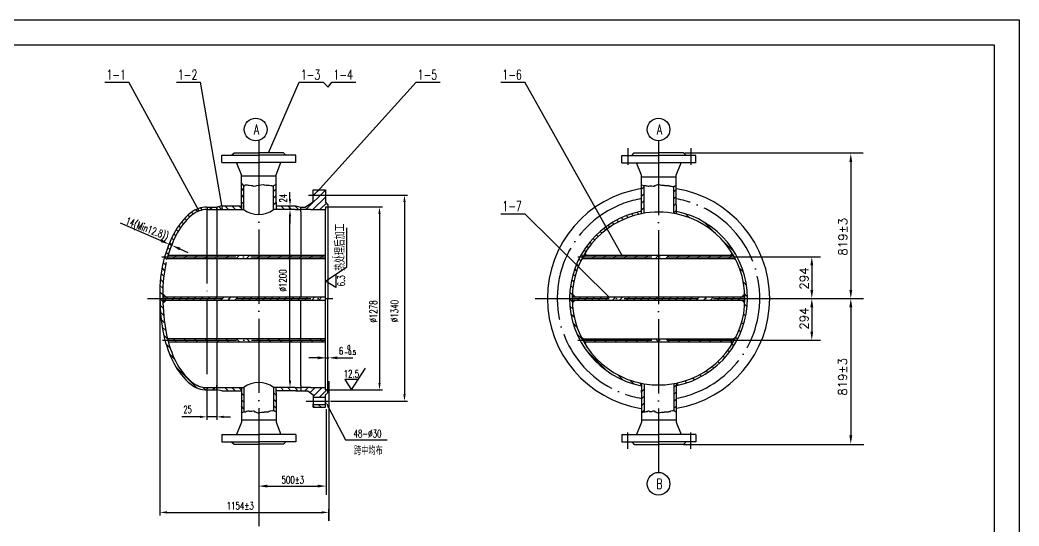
# Model space of a CAD drawing. Extents: x -955 to 1252, y 69 to 1417.
# Drawn here: x -29.2 to 375.3, y 458.2 to 663 of the extents above; entities that cross this region are included whole.
import ezdxf
from ezdxf.enums import TextEntityAlignment as Align

# ---------------------------------------------------------------- set-up
doc = ezdxf.new("R2010")
doc.units = 0
doc.header["$MEASUREMENT"] = 0
doc.linetypes.add('DASHDOT-M', pattern=[36, 30, -3, 0, -3])
doc.layers.get('0').update_dxf_attribs({"linetype": 'CONTINUOUS'})
for name, color, linetype in [('CDR_DWG1', 4, 'CONTINUOUS'), ('CDR_DWG2', 2, 'CONTINUOUS'), ('CDR_DWG3', 1, 'DASHDOT-M')]:
    doc.layers.add(name, color=color, linetype=linetype)
doc.styles.add('HZ', font='romans', dxfattribs={"width": 0.7, "bigfont": 'hz'})

# ---------------------------------------------------------------- blocks, each defined once
blk = doc.blocks.new('*X79')
for p, q in [((127.49, 237.37), (126.05, 238.82)), ((130.32, 237.37), (128.88, 238.82)), ((133.14, 237.38), (131.7, 238.82)), ((124.66, 237.37), (124.08, 237.96))]:
    blk.add_line(p, q)
blk = doc.blocks.new('*X87')
at = {"color": 0}
for p, q in [((82.46, 209.74), (83.78, 211.06)), ((86.7, 209.74), (88.02, 211.06)), ((90.94, 209.74), (92.27, 211.06)), ((95.18, 209.74), (96.51, 211.06)), ((99.43, 209.74), (100.75, 211.06)), ((103.67, 209.74), (104.99, 211.06)), ((107.91, 209.74), (109.24, 211.06)), ((112.16, 209.74), (113.48, 211.06)), ((116.4, 209.74), (117.72, 211.06)), ((120.64, 209.74), (121.96, 211.06)), ((124.88, 209.74), (126.21, 211.06)), ((129.13, 209.74), (130.45, 211.06)), ((133.37, 209.74), (134.69, 211.06)), ((137.61, 209.74), (138.93, 211.06)), ((141.85, 209.74), (143.18, 211.06))]:
    blk.add_line(p, q, dxfattribs=at)
blk = doc.blocks.new('*X73')
for p, q in [((79.09, 200.71), (80.41, 202.04)), ((81.92, 200.71), (83.24, 202.04)), ((84.75, 200.71), (86.07, 202.04)), ((87.58, 200.71), (88.9, 202.04)), ((90.4, 200.71), (91.73, 202.04)), ((93.23, 200.71), (94.56, 202.04)), ((96.06, 200.71), (97.38, 202.04)), ((98.89, 200.71), (100.21, 202.04)), ((101.72, 200.71), (103.04, 202.04)), ((104.55, 200.71), (105.87, 202.04)), ((107.37, 200.71), (108.7, 202.04)), ((110.2, 200.71), (111.53, 202.04)), ((113.03, 200.71), (114.35, 202.04)), ((115.86, 200.71), (117.18, 202.04)), ((118.69, 200.71), (120.01, 202.04)), ((121.52, 200.71), (122.84, 202.04)), ((124.34, 200.71), (125.67, 202.04)), ((127.17, 200.71), (128.5, 202.04)), ((130, 200.71), (131.33, 202.04)), ((132.83, 200.71), (134.15, 202.04)), ((135.66, 200.71), (136.98, 202.04)), ((138.49, 200.71), (139.81, 202.04)), ((141.32, 200.71), (142.64, 202.04))]:
    blk.add_line(p, q)
blk = doc.blocks.new('*X76')
for p, q in [((124.45, 164.05), (124.05, 164.45)), ((127.28, 164.05), (125.95, 165.37)), ((130.11, 164.05), (128.78, 165.37)), ((132.93, 164.05), (131.61, 165.37))]:
    blk.add_line(p, q)
blk = doc.blocks.new('*X70')
for p, q in [((17.21, 35.82), (16.37, 36.66)), ((10.75, 31.67), (10.02, 32.41)), ((12.09, 32.99), (11.36, 33.72)), ((13.53, 34.2), (12.8, 34.93)), ((15.2, 35.18), (14.44, 35.94)), ((8.38, 28.74), (7.61, 29.51)), ((9.52, 30.26), (8.77, 31.01)), ((5.56, 23.6), (4.72, 24.44)), ((6.41, 25.41), (5.6, 26.22)), ((7.34, 27.13), (6.55, 27.92)), ((4.05, 19.81), (3.16, 20.71)), ((4.78, 21.74), (3.91, 22.61)), ((2.81, 15.75), (1.85, 16.71)), ((3.4, 17.82), (2.47, 18.74)), ((1.88, 11.38), (0.85, 12.41)), ((2.3, 13.61), (1.31, 14.6)), ((1.54, 9.07), (0.47, 10.14)), ((1.16, 4.14), (0, 5.3)), ((1.29, 6.66), (0.18, 7.77)), ((1.15, 1.5), (-0.07, 2.72)), ((1.21, -1.21), (0, 0)), ((1.31, -3.96), (0.05, -2.7)), ((1.52, -6.82), (0.21, -5.52)), ((1.86, -9.82), (0.5, -8.45)), ((2.36, -12.97), (0.93, -11.54)), ((3.07, -16.32), (1.54, -14.8)), ((4.17, -20.08), (2.43, -18.34)), ((5.95, -24.51), (3.85, -22.41)), ((14.97, -36.18), (6.32, -27.53)), ((18.42, -36.98), (17.28, -35.84))]:
    blk.add_line(p, q)
blk = doc.blocks.new('*X68')
for p, q in [((34, -39.3), (33, -38.3)), ((34, -41.95), (33, -40.95)), ((34, -44.6), (33, -43.6))]:
    blk.add_line(p, q)
blk = doc.blocks.new('*X66')
for p, q in [((46, 43.35), (47, 44.35)), ((46, 40.7), (47, 41.7)), ((46, 38.05), (47, 39.05))]:
    blk.add_line(p, q)
blk = doc.blocks.new('*X71')
for p, q in [((19, -36.68), (19.68, -36)), ((21.34, -37), (22.34, -36))]:
    blk.add_line(p, q)
blk = doc.blocks.new('*X77')
for p, q in [((104.71, 163.99), (103.33, 165.37)), ((107.54, 163.99), (106.15, 165.37)), ((110.08, 164.28), (108.98, 165.37))]:
    blk.add_line(p, q)
blk = doc.blocks.new('*X67')
for p, q in [((33, 43.61), (34, 44.61)), ((33, 40.95), (34, 41.95)), ((33, 38.3), (34, 39.3))]:
    blk.add_line(p, q)
blk = doc.blocks.new('*X72')
for p, q in [((20.09, 36), (21.09, 37)), ((22.74, 36), (23.01, 36.27))]:
    blk.add_line(p, q)
blk = doc.blocks.new('*X74')
for p, q in [((104.87, 237.37), (103.36, 238.88)), ((107.69, 237.37), (106.19, 238.88)), ((110.05, 237.85), (109.01, 238.88)), ((102.04, 237.37), (100.84, 238.57))]:
    blk.add_line(p, q)
blk = doc.blocks.new('*X86')
at = {"color": 0}
for p, q in [((291.4, 226.2), (289.78, 227.83)), ((302.26, 219.58), (297.52, 224.33)), ((309.75, 212.1), (305, 216.84)), ((313.25, 204.35), (311.62, 205.98)), ((314.53, 198.83), (313.3, 200.06)), ((314.92, 194.2), (313.88, 195.24)), ((314.76, 190.11), (313.84, 191.04)), ((314.22, 186.41), (313.36, 187.27)), ((313.36, 183.02), (312.56, 183.83)), ((312.25, 179.89), (311.48, 180.66)), ((309.37, 174.29), (308.64, 175.02)), ((310.91, 176.99), (310.17, 177.73)), ((305.72, 169.46), (305.01, 170.17)), ((307.63, 171.78), (306.92, 172.5)), ((301.35, 165.34), (300.64, 166.05)), ((303.62, 167.31), (302.92, 168.02)), ((296.26, 161.95), (295.52, 162.69)), ((298.9, 163.55), (298.18, 164.27)), ((287.05, 158.43), (286.21, 159.27)), ((290.36, 159.36), (289.56, 160.16)), ((293.42, 160.55), (292.66, 161.31))]:
    blk.add_line(p, q, dxfattribs=at)
blk = doc.blocks.new('*X80')
for p, q in [((292.02, 234.07), (291.19, 234.9)), ((281.96, 229.99), (281.23, 230.72)), ((283.77, 231.01), (283.03, 231.75)), ((285.67, 231.93), (284.92, 232.68)), ((287.68, 232.75), (286.9, 233.53)), ((289.79, 233.47), (288.99, 234.27)), ((277.04, 226.42), (276.33, 227.13)), ((278.6, 227.69), (277.88, 228.4)), ((280.23, 228.88), (279.51, 229.6)), ((272.86, 222.11), (272.15, 222.82)), ((274.18, 223.63), (273.47, 224.34)), ((275.57, 225.06), (274.86, 225.77)), ((270.49, 218.83), (269.77, 219.55)), ((271.64, 220.51), (270.92, 221.23)), ((268.46, 215.2), (267.72, 215.94)), ((269.43, 217.06), (268.7, 217.79)), ((266.83, 211.18), (266.04, 211.97)), ((267.59, 213.24), (266.83, 214)), ((265.64, 206.71), (264.79, 207.56)), ((266.17, 209.01), (265.36, 209.82)), ((265.03, 201.66), (264.08, 202.61)), ((265.25, 204.27), (264.36, 205.16)), ((265.01, 198.85), (263.99, 199.87)), ((265.24, 195.79), (264.12, 196.91)), ((265.83, 192.38), (264.55, 193.65)), ((266.96, 188.42), (265.41, 189.96)), ((269.2, 183.35), (267.02, 185.53)), ((278.92, 170.8), (270.8, 178.92)), ((285.52, 167.02), (283.35, 169.2)), ((289.96, 165.42), (288.42, 166.96)), ((293.11, 165.1), (292.38, 165.83))]:
    blk.add_line(p, q)
blk = doc.blocks.new('*X75')
for p, q in [((134.05, 165.17), (134.26, 165.37)), ((135.77, 164.05), (137.09, 165.37)), ((137.86, 163.31), (139.92, 165.37)), ((139.05, 161.68), (142.75, 165.37)), ((141.58, 161.37), (144.58, 164.37))]:
    blk.add_line(p, q)
blk = doc.blocks.new('*X69')
for p, q in [((62.56, -44), (62, -43.44)), ((65.21, -44), (64.08, -42.87)), ((67, -43.13), (66.74, -42.87))]:
    blk.add_line(p, q)
blk = doc.blocks.new('*X84')
at = {"color": 0}
for p, q in [((305.75, 141.7), (306.75, 142.7)), ((305.75, 138.87), (306.75, 139.87)), ((305.75, 136.04), (306.75, 137.04)), ((305.75, 133.21), (306.75, 134.21))]:
    blk.add_line(p, q, dxfattribs=at)
blk = doc.blocks.new('*X83')
at = {"color": 0}
for p, q in [((292.75, 140.01), (293.75, 141.01)), ((292.75, 137.18), (293.75, 138.18)), ((292.75, 134.35), (293.75, 135.35)), ((292.75, 131.53), (293.75, 132.53))]:
    blk.add_line(p, q, dxfattribs=at)
blk = doc.blocks.new('*X88')
at = {"color": 0}
for p, q in [((247.94, 209.75), (249.23, 211.04)), ((252.18, 209.75), (253.47, 211.04)), ((256.42, 209.75), (257.71, 211.04)), ((260.66, 209.75), (261.96, 211.04)), ((264.91, 209.75), (266.2, 211.04)), ((269.15, 209.75), (270.44, 211.04)), ((273.39, 209.75), (274.68, 211.04)), ((277.63, 209.75), (278.93, 211.04)), ((281.88, 209.75), (283.17, 211.04)), ((286.12, 209.75), (287.41, 211.04)), ((290.36, 209.75), (291.65, 211.04)), ((294.6, 209.75), (295.9, 211.04)), ((298.85, 209.75), (300.14, 211.04)), ((303.09, 209.75), (304.38, 211.04)), ((307.33, 209.75), (308.62, 211.04))]:
    blk.add_line(p, q, dxfattribs=at)
blk = doc.blocks.new('*X78')
for p, q in [((267.23, 199.34), (268.52, 200.64)), ((270.06, 199.34), (271.35, 200.64)), ((272.88, 199.34), (274.18, 200.64)), ((275.71, 199.34), (277, 200.64)), ((278.54, 199.34), (279.83, 200.64)), ((281.37, 199.34), (282.66, 200.64)), ((284.2, 199.34), (285.49, 200.64)), ((287.03, 199.34), (288.32, 200.64)), ((289.85, 199.34), (291.15, 200.64)), ((292.68, 199.34), (293.97, 200.64)), ((295.51, 199.34), (296.8, 200.64)), ((298.34, 199.34), (299.63, 200.64)), ((301.17, 199.34), (302.46, 200.64)), ((304, 199.34), (305.29, 200.64)), ((306.82, 199.34), (308.12, 200.64)), ((309.65, 199.34), (310.95, 200.64)), ((312.48, 199.34), (313.77, 200.64)), ((315.31, 199.34), (316.6, 200.64)), ((318.14, 199.34), (319.43, 200.64)), ((320.97, 199.34), (322.26, 200.64)), ((323.8, 199.34), (325.09, 200.64)), ((326.62, 199.34), (327.92, 200.64)), ((329.45, 199.34), (330.74, 200.64)), ((332.28, 199.34), (333.57, 200.64))]:
    blk.add_line(p, q)
blk = doc.blocks.new('*X85')
at = {"color": 0}
for p, q in [((136.16, 229.5), (144.05, 237.39)), ((139.05, 235.22), (141.33, 237.5)), ((138.99, 229.5), (144.08, 234.59)), ((141.82, 229.5), (144.47, 232.15)), ((134.04, 230.21), (134.28, 230.44))]:
    blk.add_line(p, q, dxfattribs=at)
blk = doc.blocks.new('*X82')
at = {"color": 0}
for p, q in [((305.75, 220.89), (306.75, 221.89)), ((305.75, 218.07), (306.75, 219.07)), ((305.75, 215.24), (306.75, 216.24)), ((305.75, 212.41), (306.75, 213.41))]:
    blk.add_line(p, q, dxfattribs=at)
blk = doc.blocks.new('*X81')
at = {"color": 0}
for p, q in [((292.75, 222.04), (293.75, 223.04)), ((292.75, 219.21), (293.75, 220.21)), ((292.75, 216.38), (293.75, 217.38)), ((292.75, 213.55), (293.75, 214.55))]:
    blk.add_line(p, q, dxfattribs=at)

msp = doc.modelspace()

# ---------------------------------------------------------------- linework, layer by layer
for p, q in [((-465.68, 663.02), (375.32, 663.02)), ((375.32, 663.02), (375.32, 69.02)), ((5.25, 637.8), (14.95, 637.8)), ((43.26, 585.87), (14.95, 637.8)), ((34.17, 637.8), (43.87, 637.8)), ((52.79, 586.42), (43.87, 637.8)), ((71.45, 609.3), (83.92, 637.8)), ((83.92, 637.8), (93.62, 637.8)), ((91.1, 593.47), (131.22, 637.8)), ((93.62, 637.8), (95.64, 635.79)), ((95.64, 635.79), (97.13, 637.8)), ((97.13, 637.8), (106.83, 637.8)), ((131.22, 637.8), (140.92, 637.8)), ((165.51, 637.8), (175.21, 637.8)), ((214.72, 567.38), (175.21, 637.8)), ((239.96, 609.23), (312.26, 609.23)), ((307.21, 605.74), (307.21, 553.78)), ((60.76, 596.7), (60.59, 596.7)), ((60.76, 596.7), (60.76, 596.7)), ((61.11, 596.49), (60.76, 596.7)), ((61.28, 596.08), (61.11, 596.49)), ((61.28, 596.08), (61.28, 596.08)), ((61.28, 596.08), (61.28, 596.08)), ((61.62, 595.88), (61.28, 596.08)), ((61.52, 595.89), (62.09, 596.29)), ((62.09, 596.29), (62.32, 596.29)), ((62.32, 596.29), (62.88, 596.29)), ((62.88, 596.29), (63.21, 596.15)), ((63.21, 596.15), (63.67, 596.15)), ((63.67, 596.15), (64.57, 596.02)), ((63.67, 596.15), (63.67, 596.15)), ((64.57, 596.02), (65.02, 596.02)), ((65.02, 596.02), (65.36, 595.75)), ((65.36, 595.75), (66.37, 595.89)), ((66.37, 595.89), (66.71, 596.02)), ((66.71, 596.02), (67.5, 596.15)), ((67.5, 596.15), (68.29, 596.29)), ((68.29, 596.29), (69.42, 596.43)), ((69.42, 596.43), (69.98, 596.15)), ((69.98, 596.15), (70.43, 596.29)), ((70.43, 596.29), (70.65, 596.15)), ((70.65, 596.15), (71.44, 596.15)), ((71.44, 596.15), (71.78, 596.15)), ((71.44, 596.15), (71.44, 596.15)), ((71.44, 596.15), (71.44, 596.15)), ((71.78, 596.15), (72.34, 596.02)), ((72.34, 596.02), (72.68, 596.02)), ((72.68, 596.02), (72.91, 595.89)), ((72.91, 595.89), (73.13, 595.89)), ((73.13, 595.89), (73.58, 596.02)), ((73.62, 596.08), (74.13, 596.28)), ((74.13, 596.28), (74.31, 596.28)), ((74.31, 596.28), (74.48, 596.49)), ((74.48, 596.49), (74.65, 596.7)), ((222.52, 596.33), (223.03, 596.18)), ((223.03, 596.18), (223.53, 596.03)), ((223.5, 595.73), (223.59, 595.99)), ((223.53, 596.03), (223.78, 596.03)), ((223.78, 596.03), (224.16, 596.03)), ((224.16, 596.03), (224.54, 595.88)), ((224.54, 595.88), (224.8, 595.88)), ((224.8, 595.88), (225.18, 595.73)), ((225.18, 595.73), (225.43, 595.73)), ((225.43, 595.73), (225.81, 595.88)), ((225.81, 595.88), (226.06, 595.88)), ((226.06, 595.88), (226.44, 595.88)), ((226.44, 595.88), (226.7, 595.88)), ((226.7, 595.88), (227.2, 595.73)), ((227.2, 595.73), (227.46, 595.73)), ((227.46, 595.73), (227.58, 595.73)), ((227.58, 595.73), (227.84, 596.03)), ((227.84, 596.03), (228.22, 596.03)), ((228.22, 596.03), (228.47, 596.18)), ((228.47, 596.18), (228.72, 596.33)), ((228.72, 596.33), (229.1, 596.49)), ((229.1, 596.49), (229.61, 596.49)), ((229.61, 596.49), (229.99, 596.33)), ((229.99, 596.33), (230.62, 596.18)), ((230.62, 596.18), (231, 596.18)), ((231, 596.18), (231.38, 596.18)), ((231.38, 596.18), (231.63, 596.18)), ((231.63, 596.18), (231.76, 596.03)), ((231.76, 596.03), (232.02, 596.03)), ((232.02, 596.03), (232.14, 596.03)), ((232.14, 596.03), (232.65, 596.03)), ((232.65, 596.03), (232.9, 596.03)), ((232.9, 596.03), (233.41, 596.03)), ((233.41, 596.03), (233.53, 595.88)), ((233.53, 595.88), (234.17, 595.88)), ((234.17, 595.88), (234.17, 595.73)), ((234.17, 595.73), (235.06, 595.57)), ((235.06, 595.57), (235.31, 595.57)), ((235.31, 595.57), (235.68, 595.73)), ((235.68, 595.73), (235.94, 595.73)), ((235.94, 595.73), (236.07, 595.88)), ((236.07, 595.88), (236.19, 595.88)), ((236.19, 595.88), (236.45, 595.88)), ((236.45, 595.88), (236.57, 595.88)), ((80.16, 590.53), (80.16, 593.33)), ((96.61, 592.14), (127.76, 592.14)), ((95.5, 587.35), (97.16, 587.35)), ((97.16, 587.35), (117.65, 587.35)), ((126.51, 589.34), (126.51, 511.51)), ((80.16, 517.08), (80.16, 583.48)), ((80.16, 583.48), (80.16, 580.68)), ((116.4, 584.55), (116.4, 516.15)), ((165.51, 584.57), (175.21, 584.57)), ((209.57, 550.7), (175.21, 584.57)), ((28.01, 573.66), (11.6, 580.75)), ((103.2, 563.05), (103.2, 578.85)), ((35.62, 570.36), (38.83, 568.97)), ((261.76, 567.18), (294.92, 567.18)), ((94.5, 557.35), (103.2, 563.05)), ((291.42, 563.68), (291.42, 553.78)), ((98.67, 560.09), (98.67, 554.72)), ((98.67, 554.72), (94.5, 557.35)), ((27.51, 550.28), (27.51, 462.47)), ((279.44, 550.28), (312.42, 550.28)), ((279.44, 550.28), (294.92, 550.28)), ((291.42, 546.78), (291.42, 536.88)), ((307.21, 546.78), (307.21, 493.34)), ((261.76, 533.38), (294.92, 533.38)), ((91.32, 526.28), (87.82, 526.28)), ((99.39, 526.28), (105.62, 526.28)), ((105.01, 513.35), (110.71, 522.06)), ((50.5, 518.85), (50.5, 501.14)), ((95.83, 516.83), (95.83, 470.86)), ((107.74, 517.52), (102.38, 517.52)), ((102.38, 517.52), (105.01, 513.35)), ((46.5, 513.37), (46.5, 510.28)), ((46.5, 510.28), (46.5, 501.14)), ((95.55, 513.35), (99.12, 513.35)), ((99.12, 513.35), (117.65, 513.35)), ((95.81, 506.23), (102.68, 493.08)), ((96.61, 508.71), (127.76, 508.71)), ((43.7, 502.39), (36.4, 502.39)), ((50.5, 502.39), (46.5, 502.39)), ((53.3, 502.39), (56.1, 502.39)), ((60.52, 504.18), (61.03, 504.33)), ((61.03, 504.33), (61.53, 504.48)), ((61.5, 504.78), (61.6, 504.52)), ((61.53, 504.48), (61.79, 504.48)), ((61.79, 504.48), (62.17, 504.48)), ((62.17, 504.48), (62.55, 504.64)), ((62.55, 504.64), (62.8, 504.64)), ((62.8, 504.64), (63.18, 504.78)), ((63.18, 504.78), (63.44, 504.78)), ((63.44, 504.78), (63.82, 504.64)), ((63.82, 504.64), (64.07, 504.64)), ((64.07, 504.64), (64.45, 504.64)), ((64.45, 504.64), (64.7, 504.64)), ((64.7, 504.64), (65.21, 504.78)), ((65.21, 504.78), (65.46, 504.78)), ((65.46, 504.78), (65.59, 504.78)), ((65.59, 504.78), (65.84, 504.48)), ((65.84, 504.48), (66.22, 504.48)), ((66.22, 504.48), (66.47, 504.33)), ((66.47, 504.33), (66.73, 504.18)), ((66.73, 504.18), (67.11, 504.02)), ((67.11, 504.02), (67.61, 504.02)), ((67.61, 504.02), (68, 504.18)), ((68, 504.18), (68.62, 504.33)), ((68.62, 504.33), (69.01, 504.33)), ((69.01, 504.33), (69.39, 504.33)), ((69.39, 504.33), (69.64, 504.33)), ((69.64, 504.33), (69.77, 504.48)), ((69.77, 504.48), (70.02, 504.48)), ((70.02, 504.48), (70.15, 504.48)), ((70.15, 504.48), (70.65, 504.48)), ((70.65, 504.48), (70.91, 504.48)), ((70.91, 504.48), (71.41, 504.48)), ((71.41, 504.48), (71.54, 504.64)), ((71.54, 504.64), (72.17, 504.64)), ((72.17, 504.78), (73.06, 504.94)), ((72.17, 504.64), (72.17, 504.78)), ((73.06, 504.94), (73.31, 504.94)), ((73.31, 504.94), (73.69, 504.78)), ((73.69, 504.78), (73.94, 504.78)), ((73.94, 504.78), (74.07, 504.64)), ((74.07, 504.64), (74.2, 504.64)), ((74.2, 504.64), (74.45, 504.64)), ((74.45, 504.64), (74.58, 504.64)), ((94.82, 505.47), (94.82, 470.82)), ((222.52, 504.16), (223.03, 504.31)), ((223.03, 504.31), (223.53, 504.46)), ((223.5, 504.76), (223.59, 504.5)), ((223.53, 504.46), (223.78, 504.46)), ((223.78, 504.46), (224.16, 504.46)), ((224.16, 504.46), (224.54, 504.61)), ((224.54, 504.61), (224.8, 504.61)), ((224.8, 504.61), (225.18, 504.76)), ((225.18, 504.76), (225.43, 504.76)), ((225.43, 504.76), (225.81, 504.61)), ((225.81, 504.61), (226.06, 504.61)), ((226.06, 504.61), (226.44, 504.61)), ((226.44, 504.61), (226.7, 504.61)), ((226.7, 504.61), (227.2, 504.76)), ((227.2, 504.76), (227.46, 504.76)), ((227.46, 504.76), (227.58, 504.76)), ((227.58, 504.76), (227.84, 504.46)), ((227.84, 504.46), (228.22, 504.46)), ((228.22, 504.46), (228.47, 504.31)), ((228.47, 504.31), (228.72, 504.16)), ((228.72, 504.16), (229.1, 504)), ((229.1, 504), (229.61, 504)), ((229.61, 504), (229.99, 504.16)), ((229.99, 504.16), (230.62, 504.31)), ((230.62, 504.31), (231, 504.31)), ((231, 504.31), (231.38, 504.31)), ((231.38, 504.31), (231.63, 504.31)), ((231.63, 504.31), (231.76, 504.46)), ((231.76, 504.46), (232.02, 504.46)), ((232.02, 504.46), (232.14, 504.46)), ((232.14, 504.46), (232.65, 504.46)), ((232.65, 504.46), (232.9, 504.46)), ((232.9, 504.46), (233.41, 504.46)), ((233.41, 504.46), (233.53, 504.61)), ((233.53, 504.61), (234.17, 504.61)), ((234.17, 504.76), (235.06, 504.92)), ((234.17, 504.61), (234.17, 504.76)), ((235.06, 504.92), (235.31, 504.92)), ((235.31, 504.92), (235.68, 504.76)), ((235.68, 504.76), (235.94, 504.76)), ((235.94, 504.76), (236.07, 504.61)), ((236.07, 504.61), (236.19, 504.61)), ((236.19, 504.61), (236.45, 504.61)), ((236.45, 504.61), (236.57, 504.61)), ((102.68, 493.08), (119.52, 493.08)), ((102.68, 493.08), (105.48, 493.08)), ((239.5, 491.24), (312.43, 491.24)), ((67.5, 485.87), (67.5, 458.21)), ((71, 474.36), (91.51, 474.36)), ((95.83, 472.32), (95.83, 460.24)), ((30.31, 463.72), (93.03, 463.72)), ((95.83, 460.24), (95.83, 464.97))]:
    msp.add_line(p, q)
for points in [[(307.8, 605.5), (306.63, 605.5), (307.21, 609)], [(126.04, 589.34), (126.98, 589.34), (126.51, 592.14)], [(79.7, 590.53), (80.63, 590.53), (80.16, 587.73)], [(115.94, 584.55), (116.87, 584.55), (116.4, 587.35)], [(79.7, 583.48), (80.63, 583.48), (80.16, 586.28)], [(79.7, 583.48), (80.63, 583.48), (80.16, 586.28)], [(27.78, 573.12), (28.24, 574.19), (31.22, 572.27)], [(35.39, 569.82), (35.85, 570.89), (32.41, 571.75)], [(198.42, 566.59), (197.93, 565.49), (199.34, 566.5)], [(199.16, 567.86), (200.42, 567.86), (199.8, 568.85)], [(259.59, 567.86), (258.32, 567.86), (258.95, 568.85)], [(260.33, 566.59), (260.82, 565.49), (259.41, 566.5)], [(292.01, 563.68), (290.84, 563.68), (291.42, 567.18)], [(28.74, 550.98), (30.24, 550.98), (28.74, 552.48)], [(194.52, 550.94), (196.02, 550.94), (194.52, 552.44)], [(264.25, 550.94), (262.75, 550.94), (264.25, 552.44)], [(292.01, 553.78), (290.84, 553.78), (291.42, 550.28)], [(292.01, 546.78), (290.84, 546.78), (291.42, 550.28)], [(307.8, 553.78), (306.63, 553.78), (307.21, 550.28)], [(307.8, 546.78), (306.63, 546.78), (307.21, 550.28)], [(28.77, 549.58), (30.27, 549.58), (28.77, 548.08)], [(194.52, 549.65), (196.02, 549.65), (194.52, 548.15)], [(264.25, 549.65), (262.75, 549.65), (264.25, 548.15)], [(198.42, 533.98), (197.93, 535.07), (199.34, 534.06)], [(260.33, 533.98), (260.82, 535.07), (259.41, 534.06)], [(292.01, 536.88), (290.84, 536.88), (291.42, 533.38)], [(199.16, 532.7), (200.42, 532.7), (199.8, 531.71)], [(259.59, 532.7), (258.32, 532.7), (258.95, 531.71)], [(91.32, 525.69), (91.32, 526.86), (94.82, 526.28)], [(99.39, 525.69), (99.39, 526.86), (95.89, 526.28)], [(79.7, 517.08), (80.63, 517.08), (80.16, 514.28)], [(115.94, 516.15), (116.87, 516.15), (116.4, 513.35)], [(126.04, 511.51), (126.98, 511.51), (126.51, 508.71)], [(95.4, 506.02), (96.22, 506.45), (94.51, 508.71)], [(43.7, 502.85), (43.7, 501.92), (46.5, 502.39)], [(53.3, 502.85), (53.3, 501.92), (50.5, 502.39)], [(307.8, 494.88), (306.63, 494.88), (307.21, 491.38)], [(71, 473.78), (71, 474.95), (67.5, 474.36)], [(91.32, 473.78), (91.32, 474.95), (94.82, 474.36)], [(30.31, 464.19), (30.31, 463.26), (27.51, 463.72)], [(93.03, 464.19), (93.03, 463.26), (95.83, 463.72)]]:
    msp.add_solid(points)
at = {"layer": 'CDR_DWG1'}
for p, q in [((-440.68, 653.02), (365.32, 653.02)), ((365.32, 653.02), (365.32, 79.02)), ((52.5, 605.28), (52.5, 608.28)), ((52.5, 608.28), (67.5, 608.28)), ((56.5, 608.28), (57.5, 609.28)), ((57.5, 609.28), (67.5, 609.28)), ((77.5, 609.28), (67.5, 609.28)), ((82.5, 608.28), (67.5, 608.28)), ((78.5, 608.28), (77.5, 609.28)), ((82.5, 605.28), (82.5, 608.28)), ((214.5, 605.23), (214.5, 608.23)), ((214.5, 608.23), (229.5, 608.23)), ((218.5, 608.23), (219.5, 609.23)), ((219.5, 609.23), (229.5, 609.23)), ((239.5, 609.23), (229.5, 609.23)), ((244.5, 608.23), (229.5, 608.23)), ((240.5, 608.23), (239.5, 609.23)), ((244.5, 605.23), (244.5, 608.23)), ((52.5, 605.28), (67.5, 605.28)), ((60.5, 600.28), (58.5, 605.28)), ((82.5, 605.28), (67.5, 605.28)), ((74.5, 600.28), (76.5, 605.28)), ((214.5, 605.23), (229.5, 605.23)), ((222.5, 600.23), (220.5, 605.23)), ((244.5, 605.23), (229.5, 605.23)), ((236.5, 600.23), (238.5, 605.23)), ((60.5, 588.28), (60.5, 600.28)), ((74.5, 599.78), (60.59, 599.78)), ((74.5, 588.28), (74.5, 600.28)), ((222.5, 584.71), (222.5, 600.23)), ((236.5, 599.46), (222.6, 599.46)), ((236.5, 588.23), (236.5, 600.23)), ((61.5, 586.28), (61.5, 595.78)), ((73.5, 586.28), (73.5, 595.78)), ((223.5, 584.78), (223.5, 595.73)), ((235.5, 584.74), (235.5, 595.73)), ((89.5, 594.28), (94.5, 594.28)), ((89.5, 589.28), (89.5, 594.28)), ((94.5, 594.28), (94.55, 589.35)), ((46.5, 587.28), (50.5, 587.28)), ((46.56, 587.38), (46.56, 586.37)), ((50.5, 587.31), (50.5, 587.34)), ((50.5, 587.28), (50.5, 586.27)), ((50.52, 586.3), (50.52, 587.31)), ((52.5, 587.79), (50.54, 587.28)), ((52.5, 587.79), (60.5, 587.79)), ((60.5, 588.28), (60.5, 586.36)), ((74.5, 589.33), (74.53, 586.34)), ((74.55, 587.73), (82.54, 587.73)), ((79.33, 587.73), (81.41, 587.73)), ((80.16, 586.28), (80.16, 587.73)), ((80.16, 586.28), (80.16, 587.73)), ((82.5, 587.73), (84.46, 587.22)), ((84.49, 587.23), (86.4, 587.23)), ((84.5, 585.43), (84.49, 587.23)), ((89.5, 589.28), (86.4, 587.23)), ((94.5, 587.28), (94.5, 586.28)), ((95.5, 587.28), (94.5, 587.28)), ((95.5, 588.28), (94.55, 589.35)), ((95.5, 588.28), (95.5, 550.28)), ((95.5, 588.28), (95.5, 587.28)), ((236.5, 588.23), (236.5, 584.64)), ((46.5, 586.28), (49.2, 586.28)), ((46.5, 586.28), (50.5, 586.28)), ((50.49, 586.28), (60.5, 586.28)), ((50.49, 586.27), (50.49, 585.36)), ((50.5, 585.27), (50.5, 567.84)), ((60.5, 586.28), (61.5, 586.28)), ((60.5, 586.28), (61.5, 586.28)), ((74.5, 586.28), (73.5, 586.28)), ((74.5, 586.28), (73.5, 586.28)), ((74.5, 586.34), (74.5, 586.34)), ((82.27, 586.28), (74.5, 586.28)), ((80.77, 586.28), (78.91, 586.28)), ((82.25, 586.29), (84.42, 586.29)), ((88.5, 586.28), (84.43, 586.28)), ((84.5, 585.43), (84.5, 567.84)), ((88.5, 586.28), (94.5, 586.28)), ((94.5, 514.28), (94.5, 586.28)), ((31.28, 572.22), (32.4, 571.76)), ((30.45, 566.52), (94.5, 566.52)), ((30.82, 567.84), (94.5, 567.84)), ((50.5, 566.52), (50.5, 550.94)), ((84.5, 566.52), (84.5, 550.94)), ((198.38, 566.53), (260.37, 566.53)), ((199.09, 567.83), (259.66, 567.83)), ((28.68, 550.94), (94.5, 550.94)), ((95.5, 512.28), (95.5, 550.28)), ((194.37, 550.93), (264.37, 550.93)), ((28.71, 549.62), (94.5, 549.62)), ((50.5, 549.62), (50.5, 534.05)), ((84.5, 534.05), (84.5, 549.62)), ((194.37, 549.64), (264.37, 549.64)), ((30.04, 536.39), (30.34, 534.95)), ((30.45, 534.05), (94.5, 534.05)), ((198.38, 534.03), (260.37, 534.03)), ((30.82, 532.72), (94.5, 532.72)), ((50.5, 532.72), (50.5, 513.28)), ((84.5, 515.13), (84.5, 532.72)), ((199.09, 532.74), (259.66, 532.74)), ((94.82, 526.28), (95.89, 526.28)), ((46.5, 514.28), (50.5, 514.28)), ((50.49, 514.3), (50.49, 515.21)), ((50.49, 514.28), (60.5, 514.28)), ((50.5, 513.28), (50.5, 514.3)), ((50.52, 514.26), (50.52, 513.25)), ((60.5, 514.31), (60.5, 500.28)), ((60.5, 514.28), (61.5, 514.28)), ((60.5, 514.28), (61.5, 514.28)), ((61.5, 514.28), (61.5, 504.78)), ((73.5, 514.28), (73.5, 504.78)), ((74.5, 514.28), (73.5, 514.28)), ((74.5, 514.28), (73.5, 514.28)), ((82.27, 514.28), (74.5, 514.28)), ((74.5, 512.28), (74.5, 514.23)), ((82.06, 514.28), (78.91, 514.28)), ((82.27, 514.28), (84.43, 514.28)), ((88.5, 514.28), (84.43, 514.28)), ((84.5, 515.13), (84.5, 512.98)), ((84.5, 514.18), (84.5, 514.28)), ((88.5, 514.28), (94.5, 514.28)), ((94.5, 513.28), (94.5, 514.28)), ((222.5, 515.92), (222.5, 500.26)), ((223.5, 515.77), (223.5, 504.76)), ((235.5, 515.83), (235.5, 504.76)), ((236.5, 515.97), (236.5, 500.26)), ((46.5, 513.28), (50.5, 513.28)), ((52.5, 512.9), (50.5, 513.28)), ((52.5, 512.9), (60.5, 512.9)), ((82.5, 512.96), (74.5, 512.96)), ((74.5, 512.28), (74.5, 500.28)), ((82.5, 512.96), (84.56, 512.96)), ((84.56, 512.96), (85.5, 512.96)), ((85.5, 512.96), (87.38, 512.96)), ((87.38, 512.96), (89.5, 511.28)), ((89.5, 511.28), (89.5, 510.34)), ((89.5, 510.34), (89.5, 507.46)), ((94.5, 510.28), (89.5, 510.28)), ((95.5, 513.28), (94.5, 513.28)), ((94.5, 507.41), (94.52, 510.34)), ((94.52, 510.34), (94.53, 511.26)), ((94.53, 511.26), (95.5, 512.28)), ((95.5, 512.28), (95.5, 513.28)), ((222.5, 512.26), (222.49, 513.22)), ((89.5, 506.36), (89.51, 507.46)), ((89.5, 506.36), (89.5, 506.28)), ((89.5, 506.28), (94.5, 506.28)), ((89.51, 507.41), (94.57, 507.41)), ((94.5, 506.36), (94.5, 507.46)), ((94.5, 506.28), (94.5, 506.36)), ((60.5, 500.28), (58.5, 495.28)), ((74.5, 501.05), (60.61, 501.05)), ((74.5, 500.28), (76.5, 495.28)), ((222.5, 500.26), (220.5, 495.26)), ((236.66, 501.03), (222.6, 501.03)), ((236.5, 500.26), (238.5, 495.26)), ((52.5, 495.28), (52.5, 492.28)), ((52.5, 495.28), (67.5, 495.28)), ((82.5, 495.28), (67.5, 495.28)), ((82.5, 495.28), (82.5, 492.28)), ((214.5, 495.26), (214.5, 492.26)), ((214.5, 495.26), (229.5, 495.26)), ((244.5, 495.26), (229.5, 495.26)), ((244.5, 495.26), (244.5, 492.26)), ((52.5, 492.28), (67.5, 492.28)), ((56.5, 492.28), (57.5, 491.28)), ((57.5, 491.28), (67.5, 491.28)), ((82.5, 492.28), (67.5, 492.28)), ((77.5, 491.28), (67.5, 491.28)), ((78.5, 492.28), (77.5, 491.28)), ((214.5, 492.26), (229.5, 492.26)), ((218.5, 492.26), (219.5, 491.26)), ((219.5, 491.26), (229.5, 491.26)), ((244.5, 492.26), (229.5, 492.26)), ((239.5, 491.26), (229.5, 491.26)), ((240.5, 492.26), (239.5, 491.26))]:
    msp.add_line(p, q, dxfattribs=at)
for points in [[(46.51, 587.28, 0.171352), (40.03, 585, 0.104786), (33.07, 576.45, 0.066297), (28.58, 563.84, 0.065197), (27.51, 550.28, 0.052438), (29.08, 535.34, 0.066297), (33.07, 524.12, 0.104786), (40.03, 515.57, 0.171352), (46.5, 513.28, 0.002528), (46.6, 513.28, 0.104786)], [(46.51, 587.28, 0.000125), (46.5, 587.28, 0.17134)], [(46.51, 587.28, 0.00002), (46.51, 587.28, 0.171352)], [(46.56, 586.28, 0.175937), (40.53, 584.1, 0.103975), (33.95, 575.75, 0.050004), (30.39, 566.33, 0.063083)], [(46.51, 586.28, 0.000316), (46.5, 586.28, 0.178313)], [(46.56, 586.28, 0.001664), (46.5, 586.28, 0.178313)], [(46.92, 586.27, 0.009634), (46.56, 586.28, 0.175937)], [(30.02, 564.82, 0.006738), (29.73, 563.5, 0.063083), (28.71, 550.3, 0.048273), (30.04, 536.39, 0.064457)], [(30.34, 534.95, 0.059981), (33.9, 524.84, 0.103975), (40.48, 516.47, 0.175937), (46.5, 514.28, 0.007771), (46.79, 514.29, 0.103975)]]:
    msp.add_lwpolyline(points, format="xyb", dxfattribs=at)
for centre, radius, start, end in [((229.37, 550.28), 45, 98.8419, 261.087), ((229.37, 550.28), 45, 279.3664, 80.6992), ((67.48, 594.06), 9.8, 232.293, 307.707), ((229.37, 550.28), 36, 100.9683, 258.6882), ((229.37, 550.28), 35, 101.3661, 258.6185), ((229.37, 550.28), 35, 78.1501, 101.3661), ((229.37, 550.28), 35, 281.9477, 78.1501), ((229.37, 550.28), 36, 281.861, 78.3322), ((67.48, 506.51), 9.8, 52.293, 127.707), ((229.37, 550.28), 35, 258.6185, 265.668), ((229.39, 550.29), 35.01, 265.6506, 275.707), ((229.37, 550.28), 35, 275.727, 281.9477)]:
    msp.add_arc(centre, radius, start, end, dxfattribs=at)
at = {"layer": 'CDR_DWG2'}
for centre in [(66.26, 618.69), (229.37, 618.69), (229.37, 475.3)]:
    msp.add_circle(centre, 4.6, dxfattribs=at)
at = {"layer": 'CDR_DWG3', "linetype": 'DASHDOT-M'}
for p, q in [((67.5, 614.25), (67.5, 485.87)), ((216.94, 611.08), (216.94, 604.38)), ((229.37, 614.08), (229.37, 479.91)), ((242.46, 611.08), (242.46, 604.38)), ((87.63, 592.14), (96.61, 592.14)), ((46.5, 586.37), (46.5, 550.94)), ((28.27, 567.18), (97.5, 567.18)), ((196.71, 567.18), (261.7, 567.18)), ((22.5, 550.28), (97.5, 550.28)), ((179.37, 550.28), (279.37, 550.28)), ((46.5, 549.62), (46.5, 514.39)), ((28.52, 533.38), (97.5, 533.38)), ((196.71, 533.38), (261.7, 533.38)), ((46.51, 514.39), (46.51, 513.37)), ((86.69, 508.71), (96.2, 508.71)), ((216.94, 489.41), (216.94, 496.11)), ((242.46, 489.41), (242.46, 496.11))]:
    msp.add_line(p, q, dxfattribs=at)
for start, end in [(99.6574, 260.2529), (280.4657, 79.8799)]:
    msp.add_arc((229.37, 550.28), 41, start, end, dxfattribs=at)

# ---------------------------------------------------------------- block references
for name, p in [('*X67', (27.5, 550.28)), ('*X66', (27.5, 550.28)), ('*X81', (-70.25, 372.56)), ('*X85', (-49.55, 356.78)), ('*X82', (-70.25, 372.56)), ('*X70', (27.51, 550.28)), ('*X74', (-49.55, 348.91)), ('*X79', (-49.55, 348.91)), ('*X80', (-70.61, 350.29)), ('*X86', (-49.55, 356.78)), ('*X87', (-49.55, 356.78)), ('*X88', (-49.55, 356.78)), ('*X73', (-49.55, 348.91)), ('*X78', (-70.61, 350.29)), ('*X71', (27.51, 550.28)), ('*X77', (-49.55, 348.91)), ('*X76', (-49.55, 348.91)), ('*X75', (-49.55, 348.91)), ('*X84', (-70.25, 372.56)), ('*X68', (27.51, 550.28)), ('*X83', (-70.25, 372.56)), ('*X69', (27.51, 550.28))]:
    msp.add_blockref(name, p)
at = {"xscale": -1, "rotation": 180}
for name, p in [('*X87', (-49.55, 743.78)), ('*X88', (-49.55, 743.78)), ('*X66', (27.5, 550.28))]:
    msp.add_blockref(name, p, dxfattribs=at)
at = {"layer": 'CDR_DWG1'}
msp.add_blockref('*X72', (27.51, 550.28), dxfattribs=at)

# ---------------------------------------------------------------- texts
at = {"style": 'HZ', "width": 0.65}
msp.add_text('24', height=3, rotation=90, dxfattribs=at).set_placement((78.92, 589.19))
at = {"style": 'HZ', "width": 0.7}
for s, height, rotation, p in [('14(Min12.8))', 3, 339.1593, (21.81, 577.22)), ('热处理后加工', 3.5, 90, (102.31, 571.06)), ('%%C1200 ', 3, 90, (78.77, 558.29)), ('6.3', 3, 90, (102.4, 557.42)), ('%%C1278', 3, 90, (115.4, 545.02)), ('%%C1340', 3, 90, (124, 545.22))]:
    msp.add_text(s, height=height, rotation=rotation, dxfattribs=at).set_placement(p, align=Align.CENTER)
at = {"style": 'HZ'}
for s, p in [('819%%P3 ', (305.75, 576.48)), ('294', (290.05, 558.38)), ('294', (290.05, 542.18)), ('819%%P3 ', (305.65, 519.78))]:
    msp.add_text(s, height=3.5, rotation=90, dxfattribs=at).set_placement(p, align=Align.CENTER)
for s, height, width, p in [('6', 3, 0.7, (99.95, 527.57)), ('0', 1.7, 0.7, (103.39, 529.65)), ('-0.5', 1.7, 0.7, (102.13, 527.58)), ('25', 3, 0.65, (37.03, 503.89)), ('跨中均布', 3.2, 0.7, (106.1, 486.94))]:
    msp.add_text(s, height=height, dxfattribs=dict(at, width=width)).set_placement(p)
at = {"style": 'HZ', "width": 0.7}
for s, p in [('12.5', (105.01, 518.35)), ('48-%%C30', (111.52, 494.09)), ('500%%P3', (81.32, 475.39)), ('1154%%P3 ', (60.7, 464.9))]:
    msp.add_text(s, height=3, dxfattribs=at).set_placement(p, align=Align.CENTER)
at = {"layer": 'CDR_DWG1', "style": 'HZ', "width": 0.7}
for s, p in [('1-1', (9.8, 640.88)), ('1-2', (38.72, 640.88)), ('1-3', (88.47, 640.88)), ('1-4', (101.68, 640.88)), ('1-5', (135.77, 640.88)), ('1-6', (170.05, 640.88)), ('1-7', (170.05, 587.65))]:
    msp.add_text(s, height=4, dxfattribs=at).set_placement(p, align=Align.MIDDLE)
at = {"layer": 'CDR_DWG2', "style": 'HZ', "width": 0.7}
for s, p in [('A', (66.59, 616.7)), ('A', (229.71, 616.7)), ('B', (229.71, 473.32))]:
    msp.add_text(s, height=4, dxfattribs=at).set_placement(p, align=Align.CENTER)

doc.saveas('drawing.dxf')
